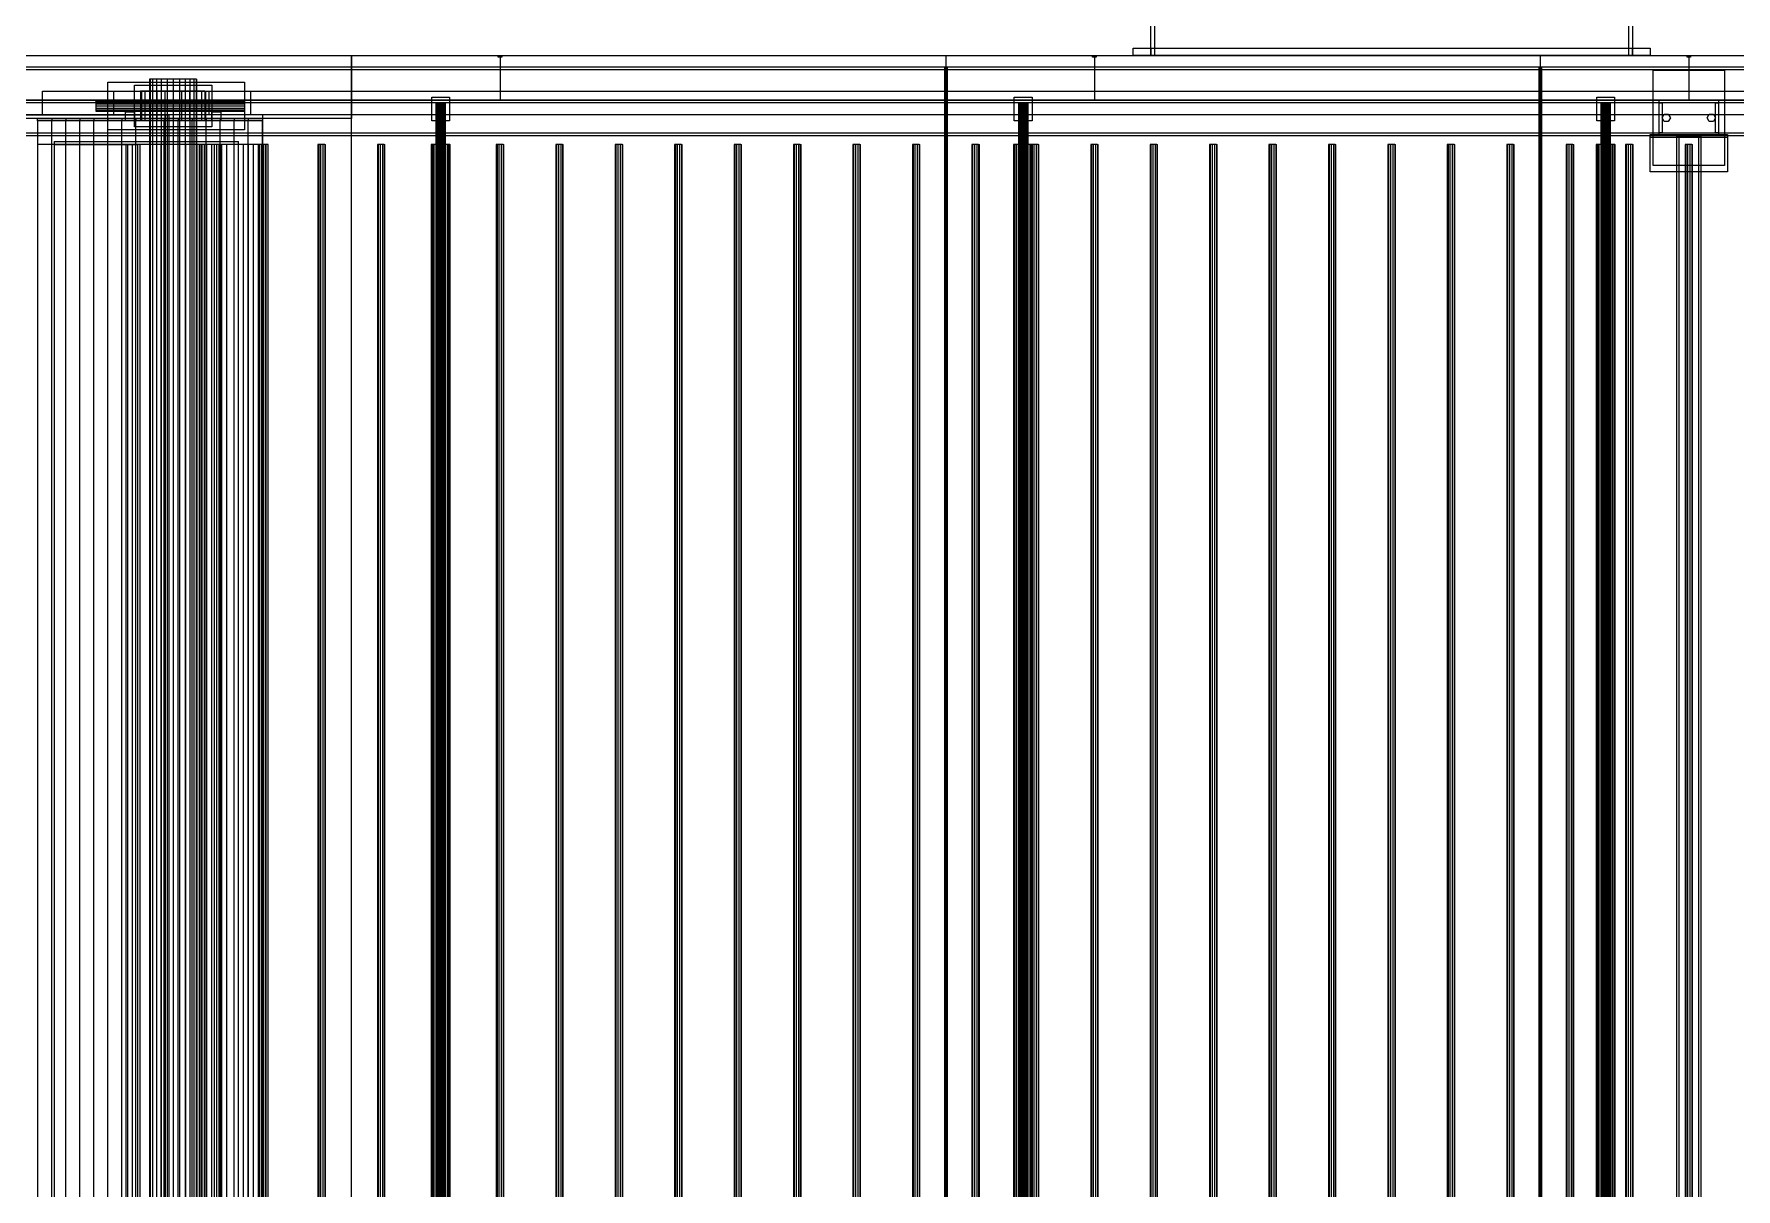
# Model space of a CAD drawing. Header units: millimetres. Extents: x -1970 to 59977, y -65068 to 6837.
# Drawn here: x 39055 to 41919, y -18507 to -16564 of the extents above; entities that cross this region are included whole.
import ezdxf

# ---------------------------------------------------------------- set-up
doc = ezdxf.new("R2010")
doc.units = ezdxf.units.MM
for name, color, linetype, lineweight in [('superior_C03', 7, 'Continuous', 0), ('superior_C03-dry', 7, 'Continuous', 0), ('superior_secador', 7, 'Continuous', 0)]:
    doc.layers.add(name, color=color, linetype=linetype, lineweight=lineweight)

msp = doc.modelspace()

# ---------------------------------------------------------------- linework, layer by layer
at = {"layer": 'superior_C03'}
for p, q in [((39276.26, -16700), (38730.564, -16700)), ((38736.179, -16700), (39281.875, -16700)), ((39276.26, -19300), (39276.26, -16700)), ((39276.26, -16700), (39281.875, -16700)), ((39281.875, -16700), (39281.875, -19300))]:
    msp.add_line(p, q, dxfattribs=at)
at = {"layer": 'superior_C03-dry'}
for p, q in [((39061.253, -16706), (39084.878, -16706)), ((39061.253, -16710), (39061.253, -16706)), ((39084.878, -16710), (39061.253, -16710)), ((39061.253, -16710), (39061.253, -19290)), ((39084.878, -16706), (39084.878, -16710)), ((39084.878, -16706), (39108.503, -16706)), ((39084.878, -19290), (39084.878, -16710)), ((39108.503, -16710), (39084.878, -16710)), ((39108.503, -16706), (39108.503, -16710)), ((39108.503, -16706), (39132.128, -16706)), ((39108.503, -19290), (39108.503, -16710)), ((39132.128, -16710), (39108.503, -16710)), ((39132.128, -16706), (39132.128, -16710)), ((39132.128, -16706), (39155.753, -16706)), ((39132.128, -19290), (39132.128, -16710)), ((39155.753, -16710), (39132.128, -16710)), ((39155.753, -16706), (39155.753, -16710)), ((39155.753, -16706), (39179.378, -16706)), ((39155.753, -19290), (39155.753, -16710)), ((39179.378, -16710), (39155.753, -16710)), ((39179.378, -16706), (39179.378, -16710)), ((39179.378, -16706), (39203.003, -16706)), ((39179.378, -19290), (39179.378, -16710)), ((39203.003, -16710), (39179.378, -16710)), ((39203.003, -16706), (39203.003, -16710)), ((39203.003, -16706), (39226.628, -16706)), ((39203.003, -19290), (39203.003, -16710)), ((39226.628, -16710), (39203.003, -16710)), ((39226.628, -16706), (39226.628, -16710)), ((39226.628, -16706), (39250.253, -16706)), ((39226.628, -19290), (39226.628, -16710)), ((39250.253, -16710), (39226.628, -16710)), ((39250.253, -16706), (39250.253, -16710)), ((39250.253, -16706), (39273.878, -16706)), ((39250.253, -19290), (39250.253, -16710)), ((39273.878, -16710), (39250.253, -16710)), ((39273.878, -16706), (39273.878, -16710)), ((39273.878, -16706), (39297.503, -16706)), ((39273.878, -19290), (39273.878, -16710)), ((39297.503, -16710), (39273.878, -16710)), ((39297.503, -16706), (39297.503, -16710)), ((39297.503, -16706), (39321.128, -16706)), ((39297.503, -19290), (39297.503, -16710)), ((39321.128, -16710), (39297.503, -16710)), ((39321.128, -16706), (39321.128, -16710)), ((39321.128, -16706), (39344.753, -16706)), ((39321.128, -19290), (39321.128, -16710)), ((39344.753, -16710), (39321.128, -16710)), ((39344.753, -16706), (39344.753, -16710)), ((39344.753, -16706), (39368.378, -16706)), ((39344.753, -19290), (39344.753, -16710)), ((39368.378, -16710), (39344.753, -16710)), ((39368.378, -16706), (39368.378, -16710)), ((39368.378, -16706), (39392.003, -16706)), ((39368.378, -19290), (39368.378, -16710)), ((39392.003, -16710), (39368.378, -16710)), ((39392.003, -16706), (39392.003, -16710)), ((39392.003, -16706), (39415.628, -16706)), ((39392.003, -19290), (39392.003, -16710)), ((39415.628, -16710), (39392.003, -16710)), ((39415.628, -16706), (39415.628, -16710)), ((39415.628, -16706), (39439.253, -16706)), ((39415.628, -19290), (39415.628, -16710)), ((39439.253, -16710), (39415.628, -16710)), ((39439.253, -16706), (39439.253, -16710)), ((39439.253, -19290), (39439.253, -16710)), ((39084.878, -16750), (39061.253, -16750)), ((39061.253, -16750), (39061.253, -19250)), ((39084.878, -19250), (39084.878, -16750)), ((39108.503, -16750), (39084.878, -16750)), ((39108.503, -19250), (39108.503, -16750)), ((39132.128, -16750), (39108.503, -16750)), ((39132.128, -19250), (39132.128, -16750)), ((39155.753, -16750), (39132.128, -16750)), ((39155.753, -19250), (39155.753, -16750)), ((39179.378, -16750), (39155.753, -16750)), ((39179.378, -19250), (39179.378, -16750)), ((39203.003, -16750), (39179.378, -16750)), ((39203.003, -19250), (39203.003, -16750)), ((39226.628, -16750), (39203.003, -16750)), ((39226.628, -19250), (39226.628, -16750)), ((39250.253, -16750), (39226.628, -16750)), ((39250.253, -19250), (39250.253, -16750)), ((39273.878, -16750), (39250.253, -16750)), ((39273.878, -19250), (39273.878, -16750)), ((39297.503, -16750), (39273.878, -16750)), ((39297.503, -19250), (39297.503, -16750)), ((39321.128, -16750), (39297.503, -16750)), ((39321.128, -19250), (39321.128, -16750)), ((39344.753, -16750), (39321.128, -16750)), ((39344.753, -19250), (39344.753, -16750)), ((39368.378, -16750), (39344.753, -16750)), ((39368.378, -19250), (39368.378, -16750)), ((39392.003, -16750), (39368.378, -16750)), ((39392.003, -19250), (39392.003, -16750)), ((39415.628, -16750), (39392.003, -16750)), ((39415.628, -19250), (39415.628, -16750)), ((39439.253, -16750), (39415.628, -16750)), ((39439.253, -19250), (39439.253, -16750))]:
    msp.add_line(p, q, dxfattribs=at)
at = {"layer": 'superior_secador'}
for p, q in [((40934.253, -16600), (40934.253, -15800)), ((40940.253, -15800), (40940.253, -16600)), ((41738.253, -16600), (41738.253, -15800)), ((41744.253, -15800), (41744.253, -16600)), ((38839.253, -16600), (39839.253, -16600)), ((38839.253, -16600), (58839.253, -16600)), ((38839.253, -16600), (39589.253, -16600)), ((39589.253, -19400), (39589.253, -16600)), ((39589.253, -16600), (40589.253, -16600)), ((39589.253, -16600), (39589.253, -16706)), ((39836.253, -16603), (39836.253, -16600)), ((39836.253, -16600), (39842.253, -16600)), ((39842.253, -16603), (39836.253, -16603)), ((39839.253, -16600), (39839.253, -16675)), ((39839.253, -16600), (40839.253, -16600)), ((39842.253, -16600), (39842.253, -16603)), ((40589.253, -16600), (40589.253, -19400)), ((40589.253, -16600), (41589.253, -16600)), ((40836.253, -16603), (40836.253, -16600)), ((40836.253, -16600), (40842.253, -16600)), ((40842.253, -16603), (40836.253, -16603)), ((40839.253, -16600), (40839.253, -16675)), ((40839.253, -16600), (41839.253, -16600)), ((40842.253, -16600), (40842.253, -16603)), ((40904.253, -16600), (40904.253, -16588)), ((40904.253, -16588), (41774.253, -16588)), ((40904.253, -16588), (40934.253, -16588)), ((41774.253, -16600), (40904.253, -16600)), ((40934.253, -16600), (40904.253, -16600)), ((40934.253, -16588), (40934.253, -16600)), ((41744.253, -16600), (40934.253, -16600)), ((40940.253, -16600), (40934.253, -16600)), ((41589.253, -16600), (41589.253, -19400)), ((41589.253, -16600), (42589.253, -16600)), ((41744.253, -16600), (41738.253, -16600)), ((41744.253, -16600), (41744.253, -16588)), ((41744.253, -16588), (41774.253, -16588)), ((41774.253, -16600), (41744.253, -16600)), ((41774.253, -16588), (41774.253, -16600)), ((41836.253, -16603), (41836.253, -16600)), ((41836.253, -16600), (41842.253, -16600)), ((41842.253, -16603), (41836.253, -16603)), ((41839.253, -16600), (41839.253, -16675)), ((41839.253, -16600), (42839.253, -16600)), ((41842.253, -16600), (41842.253, -16603)), ((58839.253, -16620), (38839.253, -16620)), ((58839.253, -16624), (38839.253, -16624)), ((40587.253, -19380), (40587.253, -16620)), ((40587.253, -16620), (40591.253, -16620)), ((40591.253, -16620), (40591.253, -19380)), ((41587.253, -19380), (41587.253, -16620)), ((41587.253, -16620), (41591.253, -16620)), ((41591.253, -16620), (41591.253, -19380)), ((41779.253, -16785), (41779.253, -16625)), ((41779.253, -16625), (41899.253, -16625)), ((41899.253, -16625), (41899.253, -16785)), ((39069.253, -16700), (39069.253, -16660)), ((39069.253, -16660), (39349.253, -16660)), ((39069.253, -16660), (39419.253, -16660)), ((39179.253, -16725), (39179.253, -16645)), ((39179.253, -16645), (39409.253, -16645)), ((39189.253, -16700), (39189.253, -16660)), ((39189.253, -16660), (58489.253, -16660)), ((39224.253, -16720), (39224.253, -16650)), ((39224.253, -16650), (39354.253, -16650)), ((39236.127, -16660), (39234.253, -16660)), ((39234.253, -16660), (39234.253, -16710)), ((39241.622, -16660), (39236.127, -16660)), ((39236.127, -16660), (39236.127, -16710)), ((39250.362, -16660), (39241.622, -16660)), ((39241.622, -16660), (39241.622, -16710)), ((39250.616, -16640), (39249.253, -16640)), ((39249.253, -16640), (39249.253, -19360)), ((39261.753, -16660), (39250.362, -16660)), ((39250.362, -16660), (39250.362, -16710)), ((39254.612, -16640), (39250.616, -16640)), ((39250.616, -16640), (39250.616, -19360)), ((39260.969, -16640), (39254.612, -16640)), ((39254.612, -16640), (39254.612, -19360)), ((39269.253, -16640), (39260.969, -16640)), ((39260.969, -16640), (39260.969, -19360)), ((39275.018, -16660), (39261.753, -16660)), ((39261.753, -16660), (39261.753, -16710)), ((39278.9, -16640), (39269.253, -16640)), ((39269.253, -16640), (39269.253, -19360)), ((39289.253, -16660), (39275.018, -16660)), ((39275.018, -16660), (39275.018, -16710)), ((39289.253, -16640), (39278.9, -16640)), ((39278.9, -16640), (39278.9, -19360)), ((39299.606, -16640), (39289.253, -16640)), ((39289.253, -16640), (39289.253, -19360)), ((39303.488, -16660), (39289.253, -16660)), ((39289.253, -16660), (39289.253, -16710)), ((39309.253, -16640), (39299.606, -16640)), ((39299.606, -16640), (39299.606, -19360)), ((39316.753, -16660), (39303.488, -16660)), ((39303.488, -16660), (39303.488, -16710)), ((39317.537, -16640), (39309.253, -16640)), ((39309.253, -16640), (39309.253, -19360)), ((39328.144, -16660), (39316.753, -16660)), ((39316.753, -16660), (39316.753, -16710)), ((39323.894, -16640), (39317.537, -16640)), ((39317.537, -16640), (39317.537, -19360)), ((39327.89, -16640), (39323.894, -16640)), ((39323.894, -16640), (39323.894, -19360)), ((39327.89, -16640), (39329.253, -16640)), ((39327.89, -16640), (39327.89, -19360)), ((39336.884, -16660), (39328.144, -16660)), ((39328.144, -16660), (39328.144, -16710)), ((39329.253, -19360), (39329.253, -16640)), ((39342.379, -16660), (39336.884, -16660)), ((39336.884, -16660), (39336.884, -16710)), ((39342.379, -16660), (39344.253, -16660)), ((39342.379, -16660), (39342.379, -16710)), ((39344.253, -16710), (39344.253, -16660)), ((39349.253, -16660), (39349.253, -16700)), ((39354.253, -16650), (39354.253, -16720)), ((39409.253, -16645), (39409.253, -16725)), ((39419.253, -16660), (39419.253, -16700)), ((39839.253, -16675), (38839.253, -16675)), ((38839.253, -16675), (58839.253, -16675)), ((58839.253, -16680), (38839.253, -16680)), ((39159.253, -16676.685), (39159.253, -16676)), ((39409.253, -16676), (39159.253, -16676)), ((39159.253, -16676.685), (39159.253, -16678.636)), ((39159.253, -16676.685), (39409.253, -16676.685)), ((39159.253, -16678.636), (39159.253, -16681.556)), ((39159.253, -16678.636), (39409.253, -16678.636)), ((39159.253, -16681.556), (39159.253, -16685)), ((39159.253, -16681.556), (39409.253, -16681.556)), ((39159.253, -16685), (39159.253, -16688.444)), ((39159.253, -16685), (39409.253, -16685)), ((39159.253, -16688.444), (39159.253, -16691.364)), ((39159.253, -16688.444), (39409.253, -16688.444)), ((39159.253, -16691.364), (39159.253, -16693.315)), ((39159.253, -16691.364), (39409.253, -16691.364)), ((39159.253, -16693.315), (39159.253, -16694)), ((39159.253, -16693.315), (39409.253, -16693.315)), ((39409.253, -16676), (39409.253, -16676.685)), ((39409.253, -16676.685), (39409.253, -16678.636)), ((39409.253, -16678.636), (39409.253, -16681.556)), ((39409.253, -16681.556), (39409.253, -16685)), ((39409.253, -16685), (39409.253, -16688.444)), ((39409.253, -16688.444), (39409.253, -16691.364)), ((39409.253, -16691.364), (39409.253, -16693.315)), ((39409.253, -16693.315), (39409.253, -16694)), ((39724.253, -16710), (39724.253, -16670)), ((39724.253, -16670), (39754.253, -16670)), ((39731.526, -16680), (39731.253, -16680)), ((39731.253, -16680), (39731.253, -19320)), ((39732.325, -16680), (39731.526, -16680)), ((39731.526, -16680), (39731.526, -19320)), ((39733.596, -16680), (39732.325, -16680)), ((39732.325, -16680), (39732.325, -19320)), ((39735.253, -16680), (39733.596, -16680)), ((39733.596, -16680), (39733.596, -19320)), ((39737.182, -16680), (39735.253, -16680)), ((39735.253, -16680), (39735.253, -19320)), ((39739.253, -16680), (39737.182, -16680)), ((39737.182, -16680), (39737.182, -19320)), ((39741.324, -16680), (39739.253, -16680)), ((39739.253, -16680), (39739.253, -19320)), ((39743.253, -16680), (39741.324, -16680)), ((39741.324, -16680), (39741.324, -19320)), ((39744.91, -16680), (39743.253, -16680)), ((39743.253, -16680), (39743.253, -19320)), ((39746.181, -16680), (39744.91, -16680)), ((39744.91, -16680), (39744.91, -19320)), ((39746.98, -16680), (39746.181, -16680)), ((39746.181, -16680), (39746.181, -19320)), ((39746.98, -16680), (39747.253, -16680)), ((39746.98, -16680), (39746.98, -19320)), ((39747.253, -19320), (39747.253, -16680)), ((39754.253, -16670), (39754.253, -16710)), ((40839.253, -16675), (39839.253, -16675)), ((40704.253, -16710), (40704.253, -16670)), ((40704.253, -16670), (40734.253, -16670)), ((40711.526, -16680), (40711.253, -16680)), ((40711.253, -16680), (40711.253, -19320)), ((40712.325, -16680), (40711.526, -16680)), ((40711.526, -16680), (40711.526, -19320)), ((40713.596, -16680), (40712.325, -16680)), ((40712.325, -16680), (40712.325, -19320)), ((40715.253, -16680), (40713.596, -16680)), ((40713.596, -16680), (40713.596, -19320)), ((40717.182, -16680), (40715.253, -16680)), ((40715.253, -16680), (40715.253, -19320)), ((40719.253, -16680), (40717.182, -16680)), ((40717.182, -16680), (40717.182, -19320)), ((40721.324, -16680), (40719.253, -16680)), ((40719.253, -16680), (40719.253, -19320)), ((40723.253, -16680), (40721.324, -16680)), ((40721.324, -16680), (40721.324, -19320)), ((40724.91, -16680), (40723.253, -16680)), ((40723.253, -16680), (40723.253, -19320)), ((40726.181, -16680), (40724.91, -16680)), ((40724.91, -16680), (40724.91, -19320)), ((40726.98, -16680), (40726.181, -16680)), ((40726.181, -16680), (40726.181, -19320)), ((40726.98, -16680), (40727.253, -16680)), ((40726.98, -16680), (40726.98, -19320)), ((40727.253, -19320), (40727.253, -16680)), ((40734.253, -16670), (40734.253, -16710)), ((41839.253, -16675), (40839.253, -16675)), ((41684.253, -16710), (41684.253, -16670)), ((41684.253, -16670), (41714.253, -16670)), ((41691.526, -16680), (41691.253, -16680)), ((41691.253, -16680), (41691.253, -19320)), ((41692.325, -16680), (41691.526, -16680)), ((41691.526, -16680), (41691.526, -19320)), ((41693.596, -16680), (41692.325, -16680)), ((41692.325, -16680), (41692.325, -19320)), ((41695.253, -16680), (41693.596, -16680)), ((41693.596, -16680), (41693.596, -19320)), ((41697.182, -16680), (41695.253, -16680)), ((41695.253, -16680), (41695.253, -19320)), ((41699.253, -16680), (41697.182, -16680)), ((41697.182, -16680), (41697.182, -19320)), ((41701.324, -16680), (41699.253, -16680)), ((41699.253, -16680), (41699.253, -19320)), ((41703.253, -16680), (41701.324, -16680)), ((41701.324, -16680), (41701.324, -19320)), ((41704.91, -16680), (41703.253, -16680)), ((41703.253, -16680), (41703.253, -19320)), ((41706.181, -16680), (41704.91, -16680)), ((41704.91, -16680), (41704.91, -19320)), ((41706.98, -16680), (41706.181, -16680)), ((41706.181, -16680), (41706.181, -19320)), ((41706.98, -16680), (41707.253, -16680)), ((41706.98, -16680), (41706.98, -19320)), ((41707.253, -19320), (41707.253, -16680)), ((41714.253, -16670), (41714.253, -16710)), ((41789.253, -16680), (41789.253, -16675)), ((41789.253, -16675), (41889.253, -16675)), ((41889.253, -16680), (41789.253, -16680)), ((41789.253, -16730), (41789.253, -16680)), ((41789.253, -16680), (41794.253, -16680)), ((41794.253, -16680), (41794.253, -16730)), ((42839.253, -16675), (41839.253, -16675)), ((41884.253, -16730), (41884.253, -16680)), ((41884.253, -16680), (41889.253, -16680)), ((41889.253, -16675), (41889.253, -16680)), ((41889.253, -16680), (41889.253, -16730)), ((39589.253, -16706), (38839.253, -16706)), ((39349.253, -16700), (39069.253, -16700)), ((39419.253, -16700), (39069.253, -16700)), ((39159.253, -16694), (39409.253, -16694)), ((58489.253, -16700), (39189.253, -16700)), ((39209.253, -16710), (39209.253, -16695)), ((39209.253, -16695), (39224.253, -16695)), ((39224.253, -16710), (39209.253, -16710)), ((39224.253, -16695), (39224.253, -16710)), ((39354.253, -16720), (39224.253, -16720)), ((39236.127, -16710), (39234.253, -16710)), ((39241.622, -16710), (39236.127, -16710)), ((39250.362, -16710), (39241.622, -16710)), ((39261.753, -16710), (39250.362, -16710)), ((39275.018, -16710), (39261.753, -16710)), ((39289.253, -16710), (39275.018, -16710)), ((39303.488, -16710), (39289.253, -16710)), ((39316.753, -16710), (39303.488, -16710)), ((39328.144, -16710), (39316.753, -16710)), ((39336.884, -16710), (39328.144, -16710)), ((39342.379, -16710), (39336.884, -16710)), ((39344.253, -16710), (39342.379, -16710)), ((39354.253, -16710), (39354.253, -16695)), ((39354.253, -16695), (39369.253, -16695)), ((39369.253, -16710), (39354.253, -16710)), ((39369.253, -16695), (39369.253, -16710)), ((39589.253, -16700), (39439.253, -16700)), ((39439.253, -16700), (39439.253, -19300)), ((39589.253, -19300), (39589.253, -16700)), ((39754.253, -16710), (39724.253, -16710)), ((40734.253, -16710), (40704.253, -16710)), ((41714.253, -16710), (41684.253, -16710)), ((41794.253, -16705), (41797.753, -16698.938)), ((41797.753, -16711.062), (41794.253, -16705)), ((41797.753, -16698.938), (41804.753, -16698.938)), ((41804.753, -16711.062), (41797.753, -16711.062)), ((41804.753, -16698.938), (41808.253, -16705)), ((41808.253, -16705), (41804.753, -16711.062)), ((41870.253, -16705), (41873.753, -16698.938)), ((41873.753, -16711.062), (41870.253, -16705)), ((41873.753, -16698.938), (41880.753, -16698.938)), ((41880.753, -16711.062), (41873.753, -16711.062)), ((41880.753, -16698.938), (41884.253, -16705)), ((41884.253, -16705), (41880.753, -16711.062)), ((38839.253, -16730), (58839.253, -16730)), ((58839.253, -16735), (38839.253, -16735)), ((39089.253, -16745), (39329.253, -16745)), ((39089.253, -16745), (39089.253, -16750)), ((39089.253, -16745), (39399.253, -16745)), ((39329.253, -16750), (39089.253, -16750)), ((39089.253, -16750), (39089.253, -19250)), ((39089.253, -16750), (39229.253, -16750)), ((39399.253, -16750), (39089.253, -16750)), ((39409.253, -16725), (39179.253, -16725)), ((39212.462, -16750), (39209.753, -16750)), ((39209.753, -16750), (39209.753, -19250)), ((39220.404, -16750), (39212.462, -16750)), ((39212.462, -16750), (39212.462, -19250)), ((39233.038, -16750), (39220.404, -16750)), ((39220.404, -16750), (39220.404, -19250)), ((39229.253, -16750), (39229.253, -19250)), ((39249.503, -16750), (39233.038, -16750)), ((39233.038, -16750), (39233.038, -19250)), ((39268.677, -16750), (39249.503, -16750)), ((39249.503, -16750), (39249.503, -19250)), ((39289.253, -16750), (39268.677, -16750)), ((39268.677, -16750), (39268.677, -19250)), ((39309.829, -16750), (39289.253, -16750)), ((39289.253, -16750), (39289.253, -19250)), ((39329.003, -16750), (39309.829, -16750)), ((39309.829, -16750), (39309.829, -19250)), ((39345.468, -16750), (39329.003, -16750)), ((39329.003, -16750), (39329.003, -19250)), ((39329.253, -16750), (39329.253, -16745)), ((39329.253, -19250), (39329.253, -16750)), ((39337.586, -16750), (39329.253, -16750)), ((39334.116, -16750), (39332.903, -16750)), ((39332.903, -16750), (39332.903, -19250)), ((39337.291, -16750), (39334.116, -16750)), ((39334.116, -16750), (39334.116, -19250)), ((39341.215, -16750), (39337.291, -16750)), ((39337.291, -16750), (39337.291, -19250)), ((39337.586, -19250), (39337.586, -16750)), ((39345.92, -16750), (39337.586, -16750)), ((39344.39, -16750), (39341.215, -16750)), ((39341.215, -16750), (39341.215, -19250)), ((39344.39, -16750), (39345.603, -16750)), ((39344.39, -16750), (39344.39, -19250)), ((39358.102, -16750), (39345.468, -16750)), ((39345.468, -16750), (39345.468, -19250)), ((39345.603, -19250), (39345.603, -16750)), ((39345.92, -19250), (39345.92, -16750)), ((39354.253, -16750), (39345.92, -16750)), ((39354.253, -19250), (39354.253, -16750)), ((39362.586, -16750), (39354.253, -16750)), ((39366.044, -16750), (39358.102, -16750)), ((39358.102, -16750), (39358.102, -19250)), ((39362.586, -19250), (39362.586, -16750)), ((39370.92, -16750), (39362.586, -16750)), ((39366.044, -16750), (39368.753, -16750)), ((39366.044, -16750), (39366.044, -19250)), ((39368.753, -19250), (39368.753, -16750)), ((39370.92, -19250), (39370.92, -16750)), ((39379.253, -16750), (39370.92, -16750)), ((39379.253, -19250), (39379.253, -16750)), ((39399.253, -16750), (39399.253, -16745)), ((39399.253, -19250), (39399.253, -16750)), ((39407.586, -16750), (39399.253, -16750)), ((39407.586, -19250), (39407.586, -16750)), ((39415.92, -16750), (39407.586, -16750)), ((39415.92, -19250), (39415.92, -16750)), ((39424.253, -16750), (39415.92, -16750)), ((39424.253, -19250), (39424.253, -16750)), ((39432.586, -16750), (39424.253, -16750)), ((39432.586, -19250), (39432.586, -16750)), ((39440.92, -16750), (39432.586, -16750)), ((39434.116, -16750), (39432.903, -16750)), ((39432.903, -16750), (39432.903, -19250)), ((39437.291, -16750), (39434.116, -16750)), ((39434.116, -16750), (39434.116, -19250)), ((39441.215, -16750), (39437.291, -16750)), ((39437.291, -16750), (39437.291, -19250)), ((39440.92, -19250), (39440.92, -16750)), ((39449.253, -16750), (39440.92, -16750)), ((39444.39, -16750), (39441.215, -16750)), ((39441.215, -16750), (39441.215, -19250)), ((39444.39, -16750), (39445.603, -16750)), ((39444.39, -16750), (39444.39, -19250)), ((39445.603, -19250), (39445.603, -16750)), ((39449.253, -19250), (39449.253, -16750)), ((39534.116, -16750), (39532.903, -16750)), ((39532.903, -16750), (39532.903, -19250)), ((39537.291, -16750), (39534.116, -16750)), ((39534.116, -16750), (39534.116, -19250)), ((39541.215, -16750), (39537.291, -16750)), ((39537.291, -16750), (39537.291, -19250)), ((39544.39, -16750), (39541.215, -16750)), ((39541.215, -16750), (39541.215, -19250)), ((39544.39, -16750), (39545.603, -16750)), ((39544.39, -16750), (39544.39, -19250)), ((39545.603, -19250), (39545.603, -16750)), ((39634.116, -16750), (39632.903, -16750)), ((39632.903, -16750), (39632.903, -19250)), ((39637.291, -16750), (39634.116, -16750)), ((39634.116, -16750), (39634.116, -19250)), ((39641.215, -16750), (39637.291, -16750)), ((39637.291, -16750), (39637.291, -19250)), ((39644.39, -16750), (39641.215, -16750)), ((39641.215, -16750), (39641.215, -19250)), ((39644.39, -16750), (39645.603, -16750)), ((39644.39, -16750), (39644.39, -19250)), ((39645.603, -19250), (39645.603, -16750)), ((39723.798, -16750), (39723.253, -16750)), ((39723.253, -16750), (39723.253, -19250)), ((39725.397, -16750), (39723.798, -16750)), ((39723.798, -16750), (39723.798, -19250)), ((39727.939, -16750), (39725.397, -16750)), ((39725.397, -16750), (39725.397, -19250)), ((39731.253, -16750), (39727.939, -16750)), ((39727.939, -16750), (39727.939, -19250)), ((39735.112, -16750), (39731.253, -16750)), ((39731.253, -16750), (39731.253, -19250)), ((39734.116, -16750), (39732.903, -16750)), ((39732.903, -16750), (39732.903, -19250)), ((39737.291, -16750), (39734.116, -16750)), ((39734.116, -16750), (39734.116, -19250)), ((39739.253, -16750), (39735.112, -16750)), ((39735.112, -16750), (39735.112, -19250)), ((39741.215, -16750), (39737.291, -16750)), ((39737.291, -16750), (39737.291, -19250)), ((39743.394, -16750), (39739.253, -16750)), ((39739.253, -16750), (39739.253, -19250)), ((39744.39, -16750), (39741.215, -16750)), ((39741.215, -16750), (39741.215, -19250)), ((39747.253, -16750), (39743.394, -16750)), ((39743.394, -16750), (39743.394, -19250)), ((39744.39, -16750), (39745.603, -16750)), ((39744.39, -16750), (39744.39, -19250)), ((39745.603, -19250), (39745.603, -16750)), ((39750.567, -16750), (39747.253, -16750)), ((39747.253, -16750), (39747.253, -19250)), ((39753.109, -16750), (39750.567, -16750)), ((39750.567, -16750), (39750.567, -19250)), ((39754.708, -16750), (39753.109, -16750)), ((39753.109, -16750), (39753.109, -19250)), ((39754.708, -16750), (39755.253, -16750)), ((39754.708, -16750), (39754.708, -19250)), ((39755.253, -19250), (39755.253, -16750)), ((39834.116, -16750), (39832.903, -16750)), ((39832.903, -16750), (39832.903, -19250)), ((39837.291, -16750), (39834.116, -16750)), ((39834.116, -16750), (39834.116, -19250)), ((39841.215, -16750), (39837.291, -16750)), ((39837.291, -16750), (39837.291, -19250)), ((39844.39, -16750), (39841.215, -16750)), ((39841.215, -16750), (39841.215, -19250)), ((39844.39, -16750), (39845.603, -16750)), ((39844.39, -16750), (39844.39, -19250)), ((39845.603, -19250), (39845.603, -16750)), ((39934.116, -16750), (39932.903, -16750)), ((39932.903, -16750), (39932.903, -19250)), ((39937.291, -16750), (39934.116, -16750)), ((39934.116, -16750), (39934.116, -19250)), ((39941.215, -16750), (39937.291, -16750)), ((39937.291, -16750), (39937.291, -19250)), ((39944.39, -16750), (39941.215, -16750)), ((39941.215, -16750), (39941.215, -19250)), ((39944.39, -16750), (39945.603, -16750)), ((39944.39, -16750), (39944.39, -19250)), ((39945.603, -19250), (39945.603, -16750)), ((40034.116, -16750), (40032.903, -16750)), ((40032.903, -16750), (40032.903, -19250)), ((40037.291, -16750), (40034.116, -16750)), ((40034.116, -16750), (40034.116, -19250)), ((40041.215, -16750), (40037.291, -16750)), ((40037.291, -16750), (40037.291, -19250)), ((40044.39, -16750), (40041.215, -16750)), ((40041.215, -16750), (40041.215, -19250)), ((40044.39, -16750), (40045.603, -16750)), ((40044.39, -16750), (40044.39, -19250)), ((40045.603, -19250), (40045.603, -16750)), ((40134.116, -16750), (40132.903, -16750)), ((40132.903, -16750), (40132.903, -19250)), ((40137.291, -16750), (40134.116, -16750)), ((40134.116, -16750), (40134.116, -19250)), ((40141.215, -16750), (40137.291, -16750)), ((40137.291, -16750), (40137.291, -19250)), ((40144.39, -16750), (40141.215, -16750)), ((40141.215, -16750), (40141.215, -19250)), ((40144.39, -16750), (40145.603, -16750)), ((40144.39, -16750), (40144.39, -19250)), ((40145.603, -19250), (40145.603, -16750)), ((40234.116, -16750), (40232.903, -16750)), ((40232.903, -16750), (40232.903, -19250)), ((40237.291, -16750), (40234.116, -16750)), ((40234.116, -16750), (40234.116, -19250)), ((40241.215, -16750), (40237.291, -16750)), ((40237.291, -16750), (40237.291, -19250)), ((40244.39, -16750), (40241.215, -16750)), ((40241.215, -16750), (40241.215, -19250)), ((40244.39, -16750), (40245.603, -16750)), ((40244.39, -16750), (40244.39, -19250)), ((40245.603, -19250), (40245.603, -16750)), ((40334.116, -16750), (40332.903, -16750)), ((40332.903, -16750), (40332.903, -19250)), ((40337.291, -16750), (40334.116, -16750)), ((40334.116, -16750), (40334.116, -19250)), ((40341.215, -16750), (40337.291, -16750)), ((40337.291, -16750), (40337.291, -19250)), ((40344.39, -16750), (40341.215, -16750)), ((40341.215, -16750), (40341.215, -19250)), ((40344.39, -16750), (40345.603, -16750)), ((40344.39, -16750), (40344.39, -19250)), ((40345.603, -19250), (40345.603, -16750)), ((40434.116, -16750), (40432.903, -16750)), ((40432.903, -16750), (40432.903, -19250)), ((40437.291, -16750), (40434.116, -16750)), ((40434.116, -16750), (40434.116, -19250)), ((40441.215, -16750), (40437.291, -16750)), ((40437.291, -16750), (40437.291, -19250)), ((40444.39, -16750), (40441.215, -16750)), ((40441.215, -16750), (40441.215, -19250)), ((40444.39, -16750), (40445.603, -16750)), ((40444.39, -16750), (40444.39, -19250)), ((40445.603, -19250), (40445.603, -16750)), ((40534.116, -16750), (40532.903, -16750)), ((40532.903, -16750), (40532.903, -19250)), ((40537.291, -16750), (40534.116, -16750)), ((40534.116, -16750), (40534.116, -19250)), ((40541.215, -16750), (40537.291, -16750)), ((40537.291, -16750), (40537.291, -19250)), ((40544.39, -16750), (40541.215, -16750)), ((40541.215, -16750), (40541.215, -19250)), ((40544.39, -16750), (40545.603, -16750)), ((40544.39, -16750), (40544.39, -19250)), ((40545.603, -19250), (40545.603, -16750)), ((40634.116, -16750), (40632.903, -16750)), ((40632.903, -16750), (40632.903, -19250)), ((40637.291, -16750), (40634.116, -16750)), ((40634.116, -16750), (40634.116, -19250)), ((40641.215, -16750), (40637.291, -16750)), ((40637.291, -16750), (40637.291, -19250)), ((40644.39, -16750), (40641.215, -16750)), ((40641.215, -16750), (40641.215, -19250)), ((40644.39, -16750), (40645.603, -16750)), ((40644.39, -16750), (40644.39, -19250)), ((40645.603, -19250), (40645.603, -16750)), ((40703.798, -16750), (40703.253, -16750)), ((40703.253, -16750), (40703.253, -19250)), ((40705.397, -16750), (40703.798, -16750)), ((40703.798, -16750), (40703.798, -19250)), ((40707.939, -16750), (40705.397, -16750)), ((40705.397, -16750), (40705.397, -19250)), ((40711.253, -16750), (40707.939, -16750)), ((40707.939, -16750), (40707.939, -19250)), ((40715.112, -16750), (40711.253, -16750)), ((40711.253, -16750), (40711.253, -19250)), ((40719.253, -16750), (40715.112, -16750)), ((40715.112, -16750), (40715.112, -19250)), ((40723.394, -16750), (40719.253, -16750)), ((40719.253, -16750), (40719.253, -19250)), ((40727.253, -16750), (40723.394, -16750)), ((40723.394, -16750), (40723.394, -19250)), ((40730.567, -16750), (40727.253, -16750)), ((40727.253, -16750), (40727.253, -19250)), ((40733.109, -16750), (40730.567, -16750)), ((40730.567, -16750), (40730.567, -19250)), ((40734.116, -16750), (40732.903, -16750)), ((40732.903, -16750), (40732.903, -19250)), ((40734.708, -16750), (40733.109, -16750)), ((40733.109, -16750), (40733.109, -19250)), ((40737.291, -16750), (40734.116, -16750)), ((40734.116, -16750), (40734.116, -19250)), ((40734.708, -16750), (40735.253, -16750)), ((40734.708, -16750), (40734.708, -19250)), ((40735.253, -19250), (40735.253, -16750)), ((40741.215, -16750), (40737.291, -16750)), ((40737.291, -16750), (40737.291, -19250)), ((40744.39, -16750), (40741.215, -16750)), ((40741.215, -16750), (40741.215, -19250)), ((40744.39, -16750), (40745.603, -16750)), ((40744.39, -16750), (40744.39, -19250)), ((40745.603, -19250), (40745.603, -16750)), ((40834.116, -16750), (40832.903, -16750)), ((40832.903, -16750), (40832.903, -19250)), ((40837.291, -16750), (40834.116, -16750)), ((40834.116, -16750), (40834.116, -19250)), ((40841.215, -16750), (40837.291, -16750)), ((40837.291, -16750), (40837.291, -19250)), ((40844.39, -16750), (40841.215, -16750)), ((40841.215, -16750), (40841.215, -19250)), ((40844.39, -16750), (40845.603, -16750)), ((40844.39, -16750), (40844.39, -19250)), ((40845.603, -19250), (40845.603, -16750)), ((40934.116, -16750), (40932.903, -16750)), ((40932.903, -16750), (40932.903, -19250)), ((40937.291, -16750), (40934.116, -16750)), ((40934.116, -16750), (40934.116, -19250)), ((40941.215, -16750), (40937.291, -16750)), ((40937.291, -16750), (40937.291, -19250)), ((40944.39, -16750), (40941.215, -16750)), ((40941.215, -16750), (40941.215, -19250)), ((40944.39, -16750), (40945.603, -16750)), ((40944.39, -16750), (40944.39, -19250)), ((40945.603, -19250), (40945.603, -16750)), ((41034.116, -16750), (41032.903, -16750)), ((41032.903, -16750), (41032.903, -19250)), ((41037.291, -16750), (41034.116, -16750)), ((41034.116, -16750), (41034.116, -19250)), ((41041.215, -16750), (41037.291, -16750)), ((41037.291, -16750), (41037.291, -19250)), ((41044.39, -16750), (41041.215, -16750)), ((41041.215, -16750), (41041.215, -19250)), ((41044.39, -16750), (41045.603, -16750)), ((41044.39, -16750), (41044.39, -19250)), ((41045.603, -19250), (41045.603, -16750)), ((41134.116, -16750), (41132.903, -16750)), ((41132.903, -16750), (41132.903, -19250)), ((41137.291, -16750), (41134.116, -16750)), ((41134.116, -16750), (41134.116, -19250)), ((41141.215, -16750), (41137.291, -16750)), ((41137.291, -16750), (41137.291, -19250)), ((41144.39, -16750), (41141.215, -16750)), ((41141.215, -16750), (41141.215, -19250)), ((41144.39, -16750), (41145.603, -16750)), ((41144.39, -16750), (41144.39, -19250)), ((41145.603, -19250), (41145.603, -16750)), ((41234.116, -16750), (41232.903, -16750)), ((41232.903, -16750), (41232.903, -19250)), ((41237.291, -16750), (41234.116, -16750)), ((41234.116, -16750), (41234.116, -19250)), ((41241.215, -16750), (41237.291, -16750)), ((41237.291, -16750), (41237.291, -19250)), ((41244.39, -16750), (41241.215, -16750)), ((41241.215, -16750), (41241.215, -19250)), ((41244.39, -16750), (41245.603, -16750)), ((41244.39, -16750), (41244.39, -19250)), ((41245.603, -19250), (41245.603, -16750)), ((41334.116, -16750), (41332.903, -16750)), ((41332.903, -16750), (41332.903, -19250)), ((41337.291, -16750), (41334.116, -16750)), ((41334.116, -16750), (41334.116, -19250)), ((41341.215, -16750), (41337.291, -16750)), ((41337.291, -16750), (41337.291, -19250)), ((41344.39, -16750), (41341.215, -16750)), ((41341.215, -16750), (41341.215, -19250)), ((41344.39, -16750), (41345.603, -16750)), ((41344.39, -16750), (41344.39, -19250)), ((41345.603, -19250), (41345.603, -16750)), ((41434.116, -16750), (41432.903, -16750)), ((41432.903, -16750), (41432.903, -19250)), ((41437.291, -16750), (41434.116, -16750)), ((41434.116, -16750), (41434.116, -19250)), ((41441.215, -16750), (41437.291, -16750)), ((41437.291, -16750), (41437.291, -19250)), ((41444.39, -16750), (41441.215, -16750)), ((41441.215, -16750), (41441.215, -19250)), ((41444.39, -16750), (41445.603, -16750)), ((41444.39, -16750), (41444.39, -19250)), ((41445.603, -19250), (41445.603, -16750)), ((41534.116, -16750), (41532.903, -16750)), ((41532.903, -16750), (41532.903, -19250)), ((41537.291, -16750), (41534.116, -16750)), ((41534.116, -16750), (41534.116, -19250)), ((41541.215, -16750), (41537.291, -16750)), ((41537.291, -16750), (41537.291, -19250)), ((41544.39, -16750), (41541.215, -16750)), ((41541.215, -16750), (41541.215, -19250)), ((41544.39, -16750), (41545.603, -16750)), ((41544.39, -16750), (41544.39, -19250)), ((41545.603, -19250), (41545.603, -16750)), ((41634.116, -16750), (41632.903, -16750)), ((41632.903, -16750), (41632.903, -19250)), ((41637.291, -16750), (41634.116, -16750)), ((41634.116, -16750), (41634.116, -19250)), ((41641.215, -16750), (41637.291, -16750)), ((41637.291, -16750), (41637.291, -19250)), ((41644.39, -16750), (41641.215, -16750)), ((41641.215, -16750), (41641.215, -19250)), ((41644.39, -16750), (41645.603, -16750)), ((41644.39, -16750), (41644.39, -19250)), ((41645.603, -19250), (41645.603, -16750)), ((41683.798, -16750), (41683.253, -16750)), ((41683.253, -16750), (41683.253, -19250)), ((41685.397, -16750), (41683.798, -16750)), ((41683.798, -16750), (41683.798, -19250)), ((41687.939, -16750), (41685.397, -16750)), ((41685.397, -16750), (41685.397, -19250)), ((41691.253, -16750), (41687.939, -16750)), ((41687.939, -16750), (41687.939, -19250)), ((41695.112, -16750), (41691.253, -16750)), ((41691.253, -16750), (41691.253, -19250)), ((41699.253, -16750), (41695.112, -16750)), ((41695.112, -16750), (41695.112, -19250)), ((41703.394, -16750), (41699.253, -16750)), ((41699.253, -16750), (41699.253, -19250)), ((41707.253, -16750), (41703.394, -16750)), ((41703.394, -16750), (41703.394, -19250)), ((41710.567, -16750), (41707.253, -16750)), ((41707.253, -16750), (41707.253, -19250)), ((41713.109, -16750), (41710.567, -16750)), ((41710.567, -16750), (41710.567, -19250)), ((41714.708, -16750), (41713.109, -16750)), ((41713.109, -16750), (41713.109, -19250)), ((41714.708, -16750), (41715.253, -16750)), ((41714.708, -16750), (41714.708, -19250)), ((41715.253, -19250), (41715.253, -16750)), ((41734.116, -16750), (41732.903, -16750)), ((41732.903, -16750), (41732.903, -19250)), ((41737.291, -16750), (41734.116, -16750)), ((41734.116, -16750), (41734.116, -19250)), ((41741.215, -16750), (41737.291, -16750)), ((41737.291, -16750), (41737.291, -19250)), ((41744.39, -16750), (41741.215, -16750)), ((41741.215, -16750), (41741.215, -19250)), ((41744.39, -16750), (41745.603, -16750)), ((41744.39, -16750), (41744.39, -19250)), ((41745.603, -19250), (41745.603, -16750)), ((41774.253, -16738), (41774.253, -16733)), ((41774.253, -16733), (41904.253, -16733)), ((41774.253, -16796), (41774.253, -16733)), ((41904.253, -16738), (41774.253, -16738)), ((41789.253, -16735), (41789.253, -16730)), ((41789.253, -16730), (41889.253, -16730)), ((41794.253, -16730), (41789.253, -16730)), ((41889.253, -16735), (41789.253, -16735)), ((41819.253, -19265), (41819.253, -16735)), ((41819.253, -16735), (41859.253, -16735)), ((41819.253, -16735), (41822.253, -16735)), ((41822.253, -16735), (41822.253, -19265)), ((41834.116, -16750), (41832.903, -16750)), ((41832.903, -16750), (41832.903, -19250)), ((41837.291, -16750), (41834.116, -16750)), ((41834.116, -16750), (41834.116, -19250)), ((41841.215, -16750), (41837.291, -16750)), ((41837.291, -16750), (41837.291, -19250)), ((41844.39, -16750), (41841.215, -16750)), ((41841.215, -16750), (41841.215, -19250)), ((41844.39, -16750), (41845.603, -16750)), ((41844.39, -16750), (41844.39, -19250)), ((41845.603, -19250), (41845.603, -16750)), ((41856.253, -19265), (41856.253, -16735)), ((41856.253, -16735), (41859.253, -16735)), ((41859.253, -16735), (41859.253, -19265)), ((41889.253, -16730), (41884.253, -16730)), ((41889.253, -16730), (41889.253, -16735)), ((41904.253, -16733), (41904.253, -16738)), ((41904.253, -16733), (41904.253, -16796)), ((41904.253, -16796), (41774.253, -16796)), ((41899.253, -16785), (41779.253, -16785))]:
    msp.add_line(p, q, dxfattribs=at)

doc.saveas('drawing.dxf')
